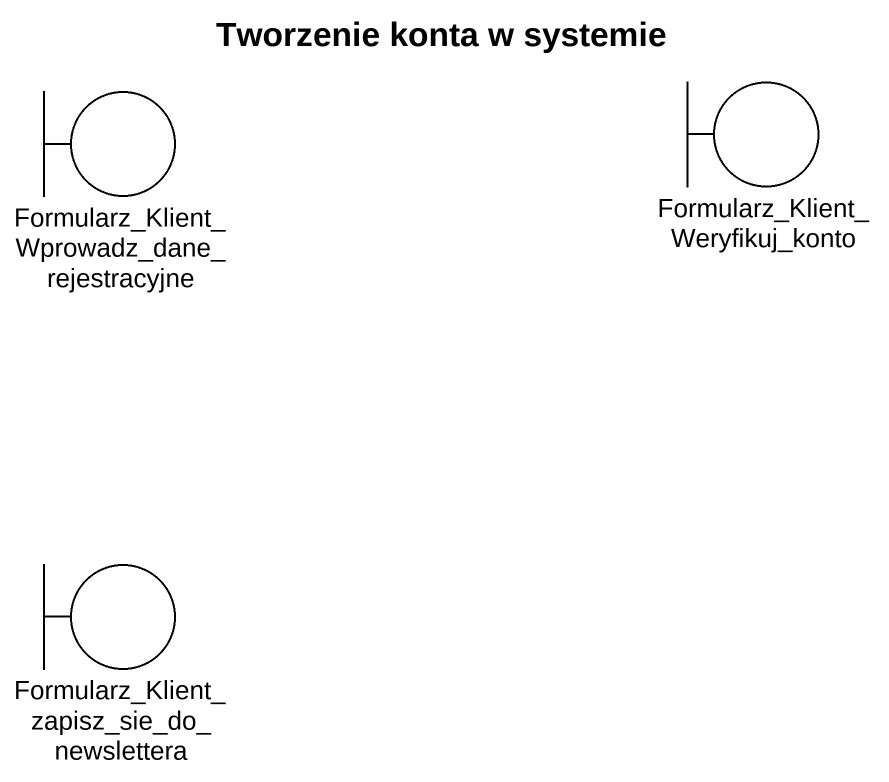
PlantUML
@startuml
title Tworzenie konta w systemie
boundary "Formularz_Klient_Weryfikuj_konto" as Formularz_Klient_Weryfikuj
boundary "Formularz_Klient_Wprowadz_dane_rejestracyjne" as Formularz_Klient_Wprowadz
boundary "Formularz_Klient_zapisz_sie_do_newslettera" as Formularz_Klient_zapisz_sie
@enduml
